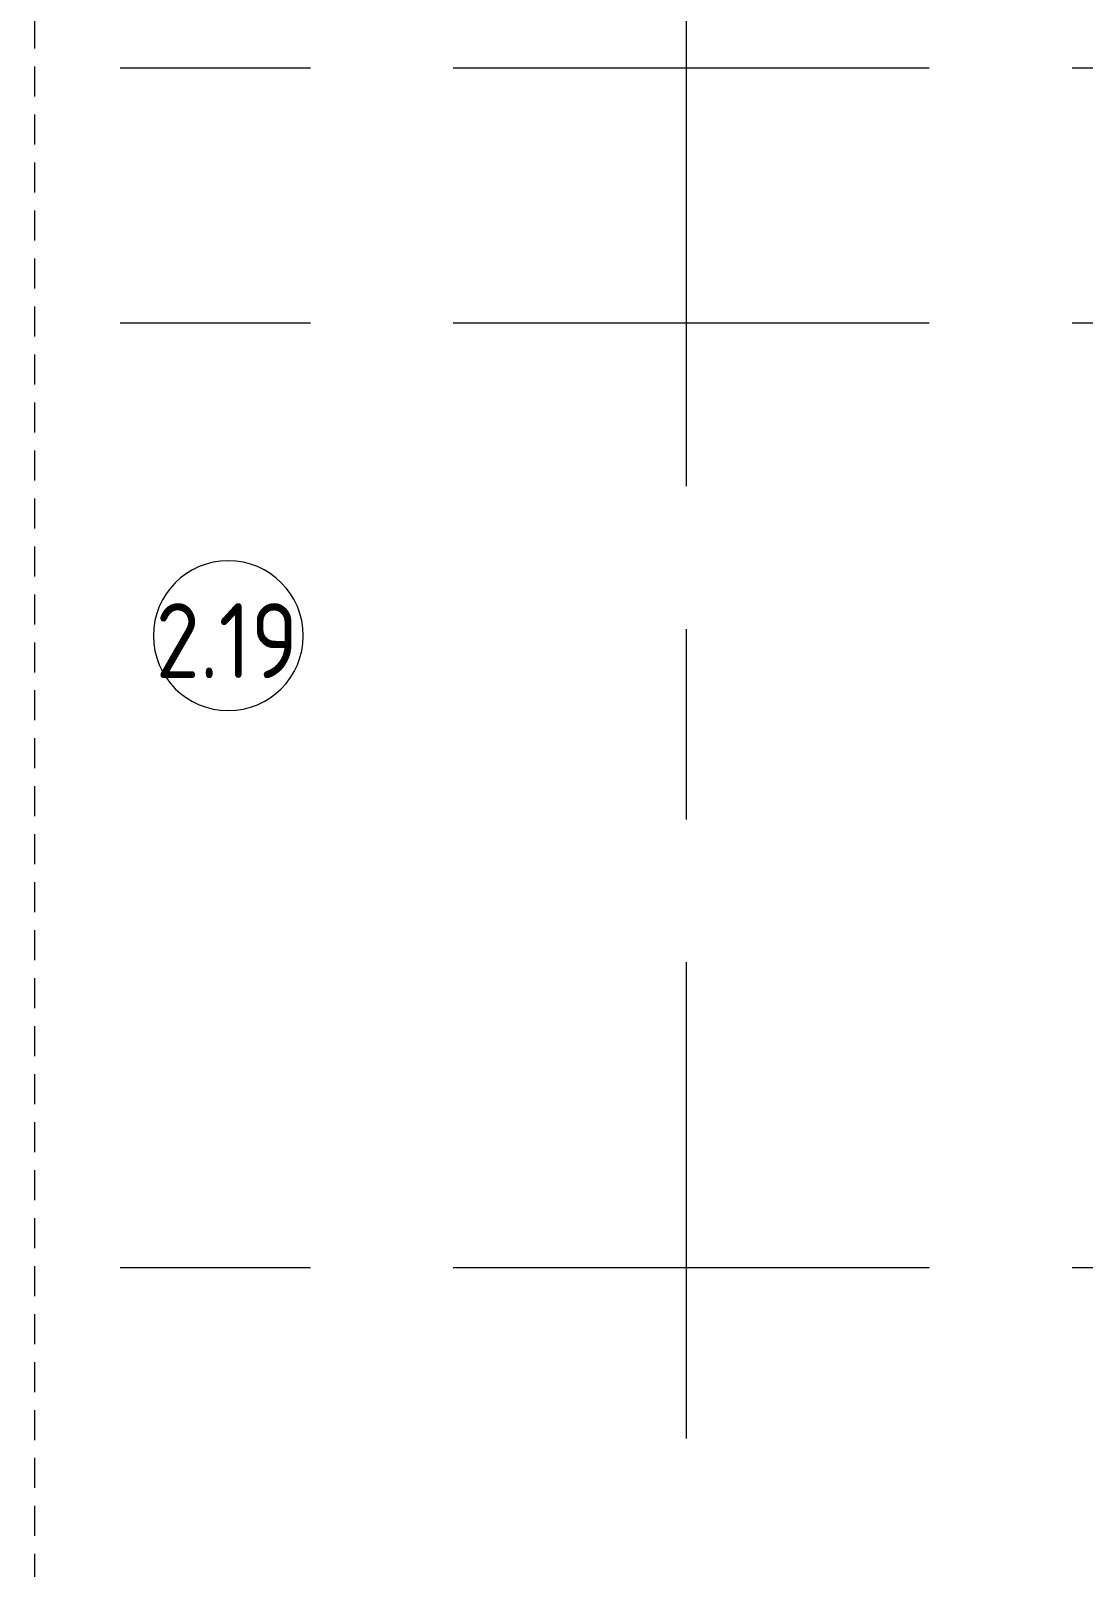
# Model space of a CAD drawing. Header units: millimetres. Extents: x 2623 to 216772, y -8553 to 29000.
# Drawn here: x 37088 to 40598, y 17150 to 22274 of the extents above; entities that cross this region are included whole.
import ezdxf

# ---------------------------------------------------------------- set-up
doc = ezdxf.new("R2010")
doc.units = ezdxf.units.MM
doc.linetypes.add('200_ШТРИХ__ш1_п0_6_', pattern=[160, 100, -60])
doc.linetypes.add('Осевая', pattern=[3175, 635, -476.25, 1587.5, -476.25])
for name, color, linetype, lineweight in [('A-AREA-IDEN', 7, 'Continuous', 9), ('A-DETL-MBND-1', 7, '200_ШТРИХ__ш1_п0_6_', 9), ('Оси-2', 7, 'Осевая', 9)]:
    doc.layers.add(name, color=color, linetype=linetype, lineweight=lineweight)
doc.styles.add('GOST Common_5', font='GOST_Common.ttf', dxfattribs={"width": 0.9, "height": 250})

# ---------------------------------------------------------------- blocks, each defined once
blk = doc.blocks.new('Марка_Помещения - Номер-25198446-План монтажа стен и перегородок 3 этажа в осях 12-23')
at = {"layer": 'A-AREA-IDEN'}
for start, end in [(360, 180), (180, 360)]:
    blk.add_arc((0, 0), 2.5, start, end, dxfattribs=at)

msp = doc.modelspace()

# ---------------------------------------------------------------- linework, layer by layer
at = {"layer": 'A-DETL-MBND-1'}
msp.add_line((37101.3, 14374.4), (37101.3, 24431.3), dxfattribs=at)
at = {"layer": 'Оси-2'}
for p, q in [((39274.5, 593.7), (39274.5, 24898.1)), ((21511, 22150), (64674.5, 22150)), ((21511, 21300), (64864.5, 21300)), ((21511, 18150), (64864.5, 18150))]:
    msp.add_line(p, q, dxfattribs=at)

# ---------------------------------------------------------------- block references
at = {"layer": 'A-AREA-IDEN', "xscale": 99.99999999999993, "yscale": 99.99999999999993, "zscale": 99.99999999999993}
msp.add_blockref('Марка_Помещения - Номер-25198446-План монтажа стен и перегородок 3 этажа в осях 12-23', (37746.8, 20256.6), dxfattribs=at)

# ---------------------------------------------------------------- texts
at = {"layer": 'A-AREA-IDEN', "insert": (37504.9, 20365.1), "char_height": 250, "width": 606.076, "attachment_point": 1, "style": 'GOST Common_5'}
msp.add_mtext('2.19', dxfattribs=at)

doc.saveas('drawing.dxf')
